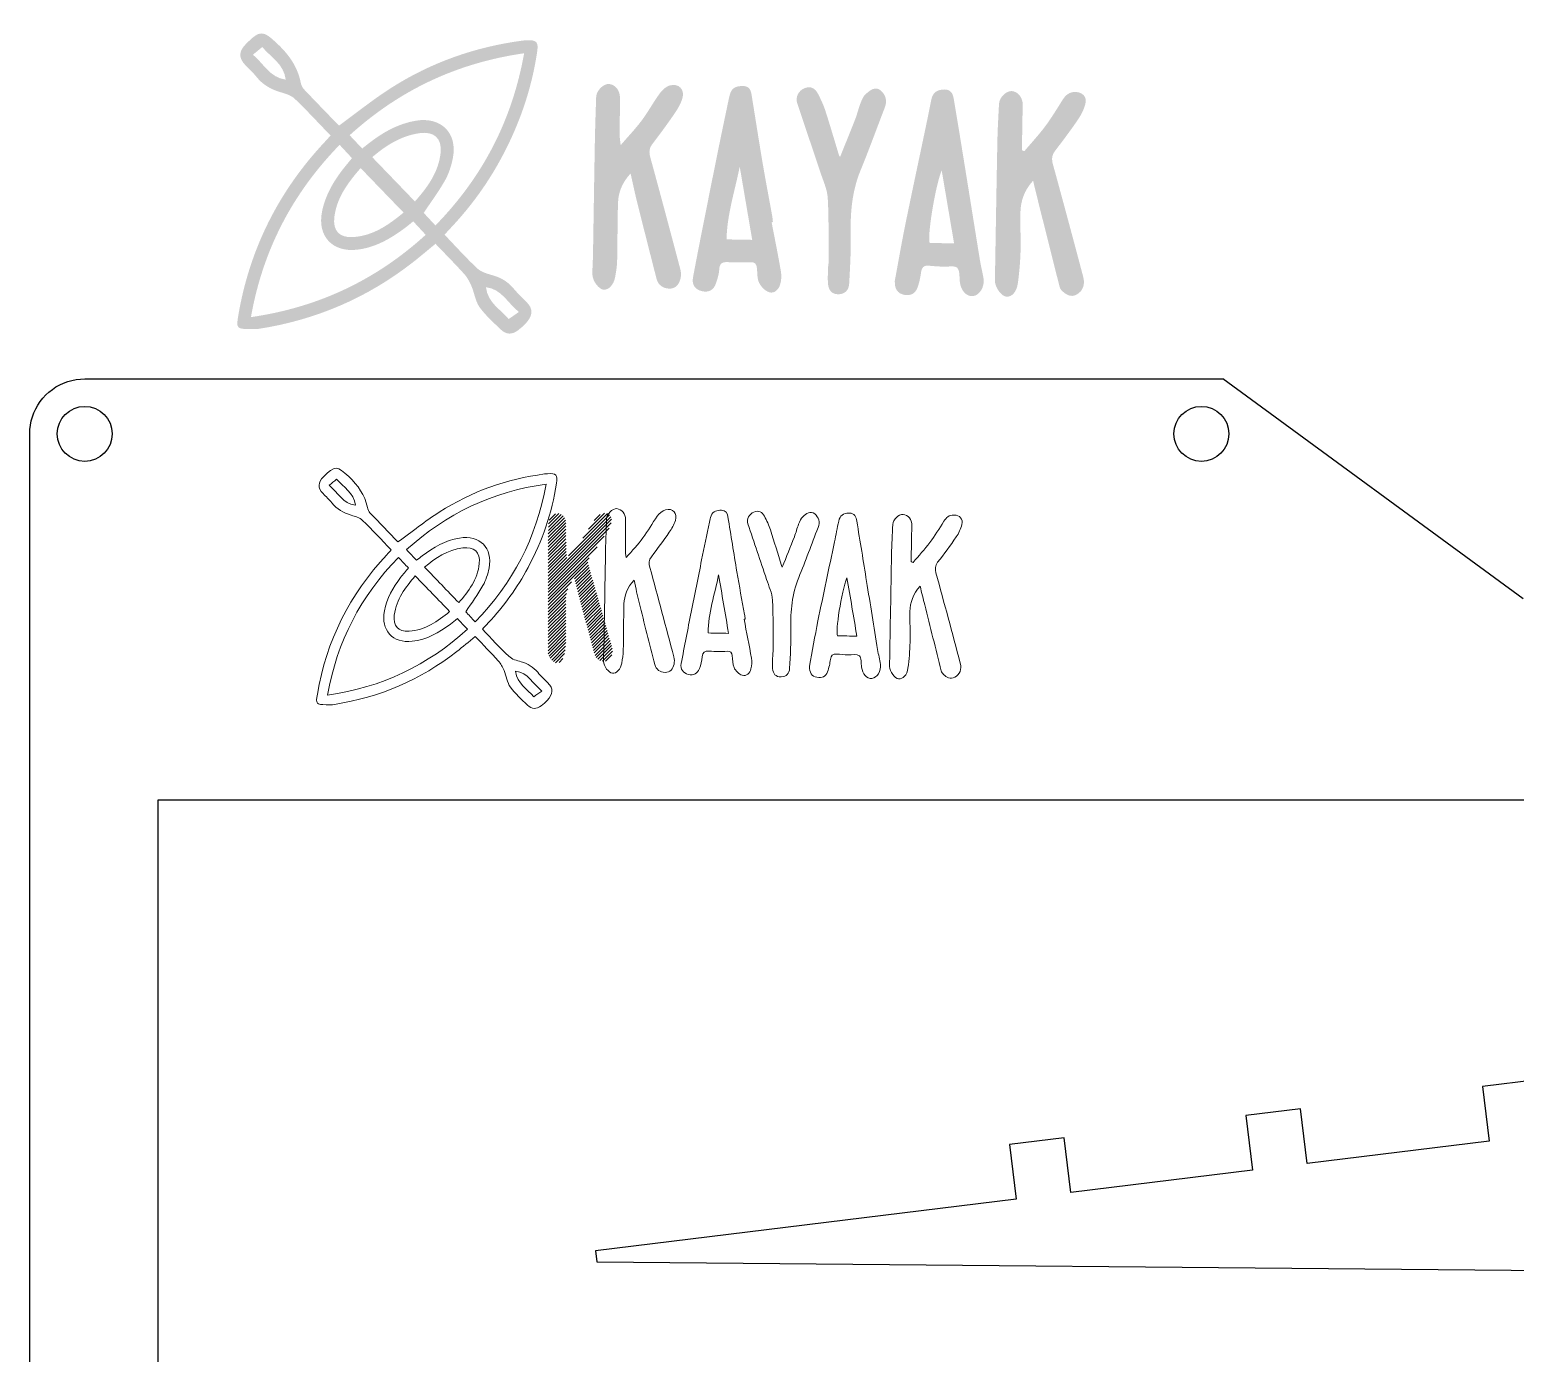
# Model space of a CAD drawing. Extents: x -200 to 1126, y -96 to 460.
# Drawn here: x -199.9 to -118.9, y 387.7 to 459.9 of the extents above; entities that cross this region are included whole.
import ezdxf

# ---------------------------------------------------------------- set-up
doc = ezdxf.new("R2010")
doc.units = 0
doc.header["$MEASUREMENT"] = 0
doc.layers.add('etch', color=1, linetype='Continuous')

msp = doc.modelspace()

# ---------------------------------------------------------------- hatches: boundary and pattern name
at = {"layer": 'etch', "true_color": 0xffffff}
h = msp.add_hatch(color=7, dxfattribs=at)
h.dxf.hatch_style = 2
edge = h.paths.add_edge_path()
edge.add_spline(control_points=[(-183.529, 454.14), (-184.199, 454.835), (-184.822, 455.514), (-185.487, 456.149), (-185.681, 456.335), (-185.988, 456.425), (-186.259, 456.504), (-186.789, 456.659), (-187.235, 456.916), (-187.581, 457.354), (-187.76, 457.58), (-187.982, 457.77), (-188.178, 457.981), (-188.555, 458.386), (-188.545, 458.728), (-188.151, 459.127), (-187.376, 459.914), (-187.211, 459.887), (-186.417, 459.135), (-185.789, 458.541), (-185.325, 457.882), (-185.155, 457.027), (-185.13, 456.898), (-185.067, 456.758), (-184.978, 456.664), (-184.337, 455.986), (-183.684, 455.317), (-183.068, 454.679), (-182.113, 455.375), (-181.215, 456.1), (-180.249, 456.719), (-178.056, 458.124), (-175.648, 458.974), (-173.064, 459.317), (-172.996, 459.326), (-172.927, 459.329), (-172.859, 459.333), (-172.277, 459.371), (-172.17, 459.253), (-172.256, 458.68), (-172.561, 456.648), (-173.225, 454.739), (-174.196, 452.932), (-174.935, 451.556), (-175.841, 450.3), (-176.908, 449.16), (-177.038, 449.021), (-177.167, 448.88), (-177.307, 448.728), (-176.701, 448.096), (-176.133, 447.459), (-175.511, 446.88), (-175.295, 446.679), (-174.955, 446.591), (-174.656, 446.505), (-174.206, 446.374), (-173.836, 446.15), (-173.536, 445.787), (-173.317, 445.523), (-173.06, 445.291), (-172.825, 445.041), (-172.751, 444.962), (-172.675, 444.876), (-172.628, 444.78), (-172.444, 444.396), (-172.66, 443.994), (-173.303, 443.504), (-173.616, 443.266), (-173.943, 443.265), (-174.235, 443.548), (-174.639, 443.94), (-175.072, 444.319), (-175.396, 444.773), (-175.624, 445.094), (-175.674, 445.536), (-175.834, 445.912), (-175.933, 446.145), (-176.056, 446.382), (-176.223, 446.568), (-176.728, 447.129), (-177.261, 447.666), (-177.8, 448.23), (-178.237, 447.871), (-178.641, 447.526), (-179.06, 447.2), (-181.528, 445.279), (-184.312, 444.082), (-187.4, 443.596), (-187.588, 443.566), (-187.784, 443.572), (-187.976, 443.575), (-188.639, 443.583), (-188.679, 443.63), (-188.568, 444.287), (-187.952, 447.941), (-186.362, 451.109), (-183.826, 453.808), (-183.733, 453.907), (-183.644, 454.01), (-183.529, 454.14)], knot_values=[0, 0, 0, 0, 1, 1, 1, 2, 2, 2, 3, 3, 3, 4, 4, 4, 5, 5, 5, 6, 6, 6, 7, 7, 7, 8, 8, 8, 9, 9, 9, 10, 10, 10, 11, 11, 11, 12, 12, 12, 13, 13, 13, 14, 14, 14, 15, 15, 15, 16, 16, 16, 17, 17, 17, 18, 18, 18, 19, 19, 19, 20, 20, 20, 21, 21, 21, 22, 22, 22, 23, 23, 23, 24, 24, 24, 25, 25, 25, 26, 26, 26, 27, 27, 27, 28, 28, 28, 29, 29, 29, 30, 30, 30, 31, 31, 31, 32, 32, 32, 33, 33, 33, 33], degree=3, periodic=0)
edge = h.paths.add_edge_path()
edge.add_spline(control_points=[(-183.032, 453.63), (-185.617, 450.975), (-187.223, 447.886), (-187.872, 444.228), (-184.176, 444.764), (-181.036, 446.261), (-178.335, 448.72), (-178.577, 448.981), (-178.796, 449.217), (-179.016, 449.455), (-179.195, 449.311), (-179.341, 449.185), (-179.496, 449.072), (-180.278, 448.498), (-181.102, 448.017), (-182.093, 447.907), (-183.432, 447.758), (-184.257, 448.658), (-183.994, 449.978), (-183.823, 450.834), (-183.411, 451.571), (-182.886, 452.253), (-182.714, 452.478), (-182.53, 452.694), (-182.359, 452.904), (-182.588, 453.151), (-182.792, 453.371), (-183.032, 453.63)], knot_values=[0, 0, 0, 0, 1, 1, 1, 2, 2, 2, 3, 3, 3, 4, 4, 4, 5, 5, 5, 6, 6, 6, 7, 7, 7, 8, 8, 8, 9, 9, 9, 9], degree=3, periodic=0)
edge = h.paths.add_edge_path()
edge.add_spline(control_points=[(-182.485, 454.156), (-182.238, 453.893), (-182.025, 453.667), (-181.802, 453.43), (-181.67, 453.533), (-181.541, 453.634), (-181.413, 453.734), (-180.655, 454.321), (-179.837, 454.781), (-178.878, 454.946), (-177.493, 455.183), (-176.579, 454.271), (-176.855, 452.896), (-176.938, 452.485), (-177.069, 452.063), (-177.274, 451.7), (-177.621, 451.086), (-178.045, 450.515), (-178.443, 449.918), (-178.255, 449.716), (-178.042, 449.486), (-177.805, 449.231), (-175.232, 451.863), (-173.623, 454.951), (-172.963, 458.628), (-176.652, 458.1), (-179.786, 456.603), (-182.485, 454.156)], knot_values=[0, 0, 0, 0, 1, 1, 1, 2, 2, 2, 3, 3, 3, 4, 4, 4, 5, 5, 5, 6, 6, 6, 7, 7, 7, 8, 8, 8, 9, 9, 9, 9], degree=3, periodic=0)
edge = h.paths.add_edge_path()
edge.add_spline(control_points=[(-181.886, 452.361), (-182.564, 451.581), (-183.185, 450.768), (-183.32, 449.694), (-183.413, 448.957), (-183.056, 448.553), (-182.314, 448.596), (-181.2, 448.659), (-180.349, 449.273), (-179.543, 449.934), (-180.329, 450.748), (-181.089, 451.535), (-181.886, 452.361)], knot_values=[0, 0, 0, 0, 1, 1, 1, 2, 2, 2, 3, 3, 3, 4, 4, 4, 4], degree=3, periodic=0)
edge = h.paths.add_edge_path()
edge.add_spline(control_points=[(-181.252, 452.958), (-180.47, 452.146), (-179.705, 451.353), (-178.922, 450.54), (-178.26, 451.293), (-177.631, 452.119), (-177.52, 453.21), (-177.442, 453.978), (-177.876, 454.375), (-178.645, 454.271), (-179.69, 454.13), (-180.525, 453.579), (-181.252, 452.958)], knot_values=[0, 0, 0, 0, 1, 1, 1, 2, 2, 2, 3, 3, 3, 4, 4, 4, 4], degree=3, periodic=0)
edge = h.paths.add_edge_path()
edge.add_spline(control_points=[(-187.762, 458.549), (-187.167, 458.054), (-186.841, 457.304), (-185.974, 457.188), (-186.079, 458.061), (-186.804, 458.418), (-187.254, 458.97), (-187.437, 458.818), (-187.583, 458.698), (-187.762, 458.549)], knot_values=[0, 0, 0, 0, 1, 1, 1, 2, 2, 2, 3, 3, 3, 3], degree=3, periodic=0)
edge = h.paths.add_edge_path()
edge.add_spline(control_points=[(-175.048, 445.862), (-174.946, 444.988), (-174.214, 444.634), (-173.807, 444.123), (-173.609, 444.26), (-173.446, 444.373), (-173.249, 444.51), (-173.872, 444.998), (-174.183, 445.76), (-175.048, 445.862)], knot_values=[0, 0, 0, 0, 1, 1, 1, 2, 2, 2, 3, 3, 3, 3], degree=3, periodic=0)
h = msp.add_hatch(color=7, dxfattribs=at)
h.dxf.hatch_style = 2
edge = h.paths.add_edge_path()
edge.add_spline(control_points=[(-167.154, 452.067), (-167.626, 451.55), (-167.823, 451.028), (-167.84, 450.453), (-167.872, 449.396), (-167.864, 448.337), (-167.888, 447.279), (-167.895, 446.993), (-167.945, 446.705), (-167.995, 446.422), (-168.07, 445.993), (-168.348, 445.7), (-168.633, 445.724), (-168.876, 445.746), (-169.229, 446.196), (-169.236, 446.535), (-169.243, 446.892), (-169.212, 447.25), (-169.206, 447.607), (-169.171, 449.64), (-169.142, 451.674), (-169.105, 453.708), (-169.089, 454.557), (-169.061, 455.406), (-169.031, 456.256), (-169.019, 456.595), (-168.63, 456.971), (-168.333, 456.951), (-167.99, 456.927), (-167.729, 456.596), (-167.733, 456.195), (-167.739, 455.495), (-167.744, 454.794), (-167.745, 454.093), (-167.745, 453.974), (-167.72, 453.855), (-167.694, 453.615), (-167.267, 454.111), (-166.88, 454.513), (-166.549, 454.957), (-166.197, 455.429), (-165.914, 455.953), (-165.567, 456.43), (-165.431, 456.616), (-165.226, 456.811), (-165.016, 456.87), (-164.513, 457.012), (-164.17, 456.634), (-164.335, 456.138), (-164.429, 455.857), (-164.582, 455.587), (-164.751, 455.342), (-165.14, 454.776), (-165.547, 454.222), (-165.964, 453.677), (-166.142, 453.443), (-166.154, 453.227), (-166.078, 452.949), (-165.52, 450.914), (-164.976, 448.874), (-164.437, 446.834), (-164.396, 446.681), (-164.392, 446.503), (-164.426, 446.348), (-164.495, 446.028), (-164.689, 445.773), (-165.036, 445.783), (-165.367, 445.792), (-165.645, 445.96), (-165.737, 446.317), (-166.097, 447.726), (-166.455, 449.134), (-166.808, 450.544), (-166.927, 451.02), (-167.026, 451.502), (-167.154, 452.067)], knot_values=[0, 0, 0, 0, 1, 1, 1, 2, 2, 2, 3, 3, 3, 4, 4, 4, 5, 5, 5, 6, 6, 6, 7, 7, 7, 8, 8, 8, 9, 9, 9, 10, 10, 10, 11, 11, 11, 12, 12, 12, 13, 13, 13, 14, 14, 14, 15, 15, 15, 16, 16, 16, 17, 17, 17, 18, 18, 18, 19, 19, 19, 20, 20, 20, 21, 21, 21, 22, 22, 22, 23, 23, 23, 24, 24, 24, 25, 25, 25, 25], degree=3, periodic=0)
h = msp.add_hatch(color=7, dxfattribs=at)
h.dxf.hatch_style = 2
edge = h.paths.add_edge_path()
edge.add_spline(control_points=[(-159.458, 449.405), (-159.287, 448.518), (-159.106, 447.632), (-158.954, 446.742), (-158.914, 446.509), (-158.923, 446.247), (-158.988, 446.021), (-159.068, 445.744), (-159.298, 445.492), (-159.594, 445.588), (-159.817, 445.66), (-160.042, 445.895), (-160.146, 446.115), (-160.258, 446.35), (-160.229, 446.652), (-160.262, 446.924), (-160.287, 447.127), (-160.366, 447.237), (-160.607, 447.224), (-161.016, 447.203), (-161.428, 447.207), (-161.837, 447.229), (-162.135, 447.246), (-162.295, 447.179), (-162.315, 446.839), (-162.331, 446.57), (-162.414, 446.298), (-162.506, 446.042), (-162.631, 445.696), (-162.899, 445.56), (-163.262, 445.645), (-163.629, 445.732), (-163.821, 445.997), (-163.749, 446.384), (-163.532, 447.558), (-163.297, 448.729), (-163.065, 449.9), (-162.83, 451.084), (-162.593, 452.267), (-162.353, 453.45), (-162.178, 454.31), (-161.997, 455.17), (-161.817, 456.029), (-161.786, 456.176), (-161.755, 456.325), (-161.704, 456.466), (-161.584, 456.801), (-161.301, 456.843), (-160.998, 456.84), (-160.699, 456.837), (-160.596, 456.632), (-160.556, 456.388), (-160.351, 455.143), (-160.161, 453.896), (-159.95, 452.653), (-159.786, 451.681), (-159.599, 450.713), (-159.424, 449.742), (-159.405, 449.635), (-159.399, 449.526), (-159.387, 449.417), (-159.411, 449.413), (-159.434, 449.409), (-159.458, 449.405)], knot_values=[0, 0, 0, 0, 1, 1, 1, 2, 2, 2, 3, 3, 3, 4, 4, 4, 5, 5, 5, 6, 6, 6, 7, 7, 7, 8, 8, 8, 9, 9, 9, 10, 10, 10, 11, 11, 11, 12, 12, 12, 13, 13, 13, 14, 14, 14, 15, 15, 15, 16, 16, 16, 17, 17, 17, 18, 18, 18, 19, 19, 19, 20, 20, 20, 21, 21, 21, 21], degree=3, periodic=0)
edge = h.paths.add_edge_path()
edge.add_spline(control_points=[(-161.198, 452.441), (-161.463, 451.114), (-161.892, 449.816), (-161.918, 448.47), (-161.428, 448.461), (-160.997, 448.454), (-160.517, 448.445), (-160.748, 449.804), (-160.973, 451.123), (-161.198, 452.441)], knot_values=[0, 0, 0, 0, 1, 1, 1, 2, 2, 2, 3, 3, 3, 3], degree=3, periodic=0)
h = msp.add_hatch(color=7, dxfattribs=at)
h.dxf.hatch_style = 2
edge = h.paths.add_edge_path()
edge.add_spline(control_points=[(-155.722, 452.971), (-155.44, 453.672), (-155.16, 454.351), (-154.893, 455.036), (-154.784, 455.316), (-154.719, 455.614), (-154.609, 455.894), (-154.535, 456.08), (-154.454, 456.295), (-154.308, 456.415), (-154.086, 456.597), (-153.806, 456.851), (-153.504, 456.597), (-153.225, 456.362), (-153.137, 456.033), (-153.281, 455.663), (-153.723, 454.525), (-154.136, 453.375), (-154.601, 452.246), (-155.061, 451.126), (-155.167, 449.969), (-155.141, 448.774), (-155.121, 447.87), (-155.175, 446.964), (-155.224, 446.06), (-155.241, 445.73), (-155.426, 445.488), (-155.797, 445.476), (-156.178, 445.464), (-156.349, 445.702), (-156.379, 446.038), (-156.405, 446.335), (-156.382, 446.636), (-156.376, 446.936), (-156.375, 447.018), (-156.351, 447.1), (-156.351, 447.182), (-156.358, 448.36), (-156.328, 449.541), (-156.393, 450.716), (-156.419, 451.194), (-156.641, 451.664), (-156.795, 452.13), (-157.213, 453.392), (-157.647, 454.649), (-158.064, 455.912), (-158.172, 456.237), (-157.983, 456.595), (-157.664, 456.721), (-157.34, 456.849), (-157.09, 456.73), (-156.939, 456.439), (-156.781, 456.136), (-156.632, 455.823), (-156.526, 455.499), (-156.265, 454.694), (-156.031, 453.88), (-155.783, 453.071), (-155.769, 453.024), (-155.73, 452.984), (-155.722, 452.971)], knot_values=[0, 0, 0, 0, 1, 1, 1, 2, 2, 2, 3, 3, 3, 4, 4, 4, 5, 5, 5, 6, 6, 6, 7, 7, 7, 8, 8, 8, 9, 9, 9, 10, 10, 10, 11, 11, 11, 12, 12, 12, 13, 13, 13, 14, 14, 14, 15, 15, 15, 16, 16, 16, 17, 17, 17, 18, 18, 18, 19, 19, 19, 20, 20, 20, 20], degree=3, periodic=0)
h = msp.add_hatch(color=7, dxfattribs=at)
h.dxf.hatch_style = 2
edge = h.paths.add_edge_path()
edge.add_spline(control_points=[(-152.734, 446.216), (-152.553, 447.191), (-152.371, 448.246), (-152.158, 449.295), (-151.791, 451.096), (-151.404, 452.892), (-151.028, 454.69), (-150.929, 455.16), (-150.838, 455.632), (-150.741, 456.102), (-150.662, 456.481), (-150.431, 456.645), (-150.039, 456.651), (-149.635, 456.657), (-149.558, 456.382), (-149.509, 456.094), (-149.279, 454.729), (-149.059, 453.361), (-148.838, 451.994), (-148.587, 450.44), (-148.341, 448.886), (-148.088, 447.333), (-148.033, 446.995), (-147.944, 446.663), (-147.891, 446.325), (-147.82, 445.878), (-148.119, 445.407), (-148.477, 445.372), (-148.82, 445.339), (-149.126, 445.674), (-149.184, 446.137), (-149.218, 446.408), (-149.176, 446.766), (-149.331, 446.921), (-149.469, 447.058), (-149.833, 446.966), (-150.096, 446.98), (-150.357, 446.994), (-150.618, 447.009), (-150.877, 447.035), (-151.158, 447.064), (-151.267, 446.937), (-151.302, 446.667), (-151.34, 446.384), (-151.401, 446.098), (-151.499, 445.831), (-151.618, 445.504), (-151.886, 445.377), (-152.228, 445.447), (-152.581, 445.52), (-152.754, 445.764), (-152.734, 446.216)], knot_values=[0, 0, 0, 0, 1, 1, 1, 2, 2, 2, 3, 3, 3, 4, 4, 4, 5, 5, 5, 6, 6, 6, 7, 7, 7, 8, 8, 8, 9, 9, 9, 10, 10, 10, 11, 11, 11, 12, 12, 12, 13, 13, 13, 14, 14, 14, 15, 15, 15, 16, 16, 16, 17, 17, 17, 17], degree=3, periodic=0)
edge = h.paths.add_edge_path()
edge.add_spline(control_points=[(-149.5, 448.253), (-149.728, 449.596), (-149.945, 450.875), (-150.177, 452.244), (-150.562, 451.246), (-150.971, 448.568), (-150.829, 448.276), (-150.392, 448.268), (-149.974, 448.261), (-149.5, 448.253)], knot_values=[0, 0, 0, 0, 1, 1, 1, 2, 2, 2, 3, 3, 3, 3], degree=3, periodic=0)
h = msp.add_hatch(color=7, dxfattribs=at)
h.dxf.hatch_style = 2
edge = h.paths.add_edge_path()
edge.add_spline(control_points=[(-145.189, 451.673), (-145.686, 451.128), (-145.862, 450.555), (-145.88, 449.941), (-145.9, 449.241), (-145.852, 448.539), (-145.872, 447.839), (-145.89, 447.251), (-145.94, 446.661), (-146.019, 446.077), (-146.085, 445.588), (-146.359, 445.312), (-146.657, 445.346), (-146.92, 445.375), (-147.251, 445.828), (-147.273, 446.195), (-147.278, 446.264), (-147.27, 446.333), (-147.269, 446.401), (-147.225, 448.874), (-147.186, 451.346), (-147.137, 453.819), (-147.123, 454.504), (-147.082, 455.189), (-147.048, 455.873), (-147.031, 456.218), (-146.652, 456.587), (-146.352, 456.564), (-146.006, 456.539), (-145.745, 456.201), (-145.754, 455.805), (-145.772, 454.984), (-145.784, 454.162), (-145.798, 453.34), (-145.755, 453.321), (-145.711, 453.302), (-145.668, 453.283), (-145.285, 453.734), (-144.88, 454.169), (-144.526, 454.642), (-144.182, 455.103), (-143.884, 455.6), (-143.577, 456.088), (-143.412, 456.352), (-143.202, 456.523), (-142.879, 456.516), (-142.487, 456.507), (-142.238, 456.25), (-142.334, 455.871), (-142.408, 455.574), (-142.554, 455.28), (-142.728, 455.024), (-143.129, 454.434), (-143.559, 453.863), (-143.993, 453.295), (-144.17, 453.063), (-144.182, 452.845), (-144.106, 452.569), (-143.544, 450.521), (-142.993, 448.47), (-142.45, 446.416), (-142.336, 445.983), (-142.488, 445.633), (-142.818, 445.456), (-143.131, 445.29), (-143.375, 445.452), (-143.597, 445.649), (-143.664, 445.708), (-143.72, 445.801), (-143.742, 445.888), (-144.123, 447.389), (-144.499, 448.891), (-144.875, 450.393), (-144.976, 450.798), (-145.074, 451.203), (-145.189, 451.673)], knot_values=[0, 0, 0, 0, 1, 1, 1, 2, 2, 2, 3, 3, 3, 4, 4, 4, 5, 5, 5, 6, 6, 6, 7, 7, 7, 8, 8, 8, 9, 9, 9, 10, 10, 10, 11, 11, 11, 12, 12, 12, 13, 13, 13, 14, 14, 14, 15, 15, 15, 16, 16, 16, 17, 17, 17, 18, 18, 18, 19, 19, 19, 20, 20, 20, 21, 21, 21, 22, 22, 22, 23, 23, 23, 24, 24, 24, 25, 25, 25, 25], degree=3, periodic=0)
at = {"layer": 'etch', "linetype": 'Continuous'}
h = msp.add_hatch(dxfattribs=at)
h.set_pattern_fill('ANSI31', color=256)
edge = h.paths.add_edge_path()
edge.add_spline(control_points=[(-170.627, 431.104), (-170.649, 431.278), (-170.668, 431.364), (-170.67, 431.451)], knot_values=[11, 11, 11, 11, 12, 12, 12, 12], degree=3, periodic=0)
edge.add_spline(control_points=[(-170.67, 431.451), (-170.678, 431.96), (-170.683, 432.469), (-170.688, 432.979)], knot_values=[10, 10, 10, 10, 11, 11, 11, 11], degree=3, periodic=0)
edge.add_spline(control_points=[(-170.688, 432.979), (-170.69, 433.27), (-170.884, 433.507), (-171.133, 433.52)], knot_values=[9, 9, 9, 9, 10, 10, 10, 10], degree=3, periodic=0)
edge.add_spline(control_points=[(-171.133, 433.52), (-171.35, 433.531), (-171.628, 433.253), (-171.632, 433.006)], knot_values=[8, 8, 8, 8, 9, 9, 9, 9], degree=3, periodic=0)
edge.add_spline(control_points=[(-171.632, 433.006), (-171.644, 432.388), (-171.653, 431.771), (-171.653, 431.153)], knot_values=[7, 7, 7, 7, 8, 8, 8, 8], degree=3, periodic=0)
edge.add_spline(control_points=[(-171.653, 431.153), (-171.655, 429.674), (-171.65, 428.196), (-171.65, 426.717)], knot_values=[6, 6, 6, 6, 7, 7, 7, 7], degree=3, periodic=0)
edge.add_spline(control_points=[(-171.65, 426.717), (-171.65, 426.457), (-171.668, 426.197), (-171.658, 425.938)], knot_values=[5, 5, 5, 5, 6, 6, 6, 6], degree=3, periodic=0)
edge.add_spline(control_points=[(-171.658, 425.938), (-171.649, 425.691), (-171.386, 425.368), (-171.209, 425.356)], knot_values=[4, 4, 4, 4, 5, 5, 5, 5], degree=3, periodic=0)
edge.add_spline(control_points=[(-171.209, 425.356), (-171.002, 425.342), (-170.803, 425.558), (-170.754, 425.871)], knot_values=[3, 3, 3, 3, 4, 4, 4, 4], degree=3, periodic=0)
edge.add_spline(control_points=[(-170.754, 425.871), (-170.721, 426.078), (-170.689, 426.288), (-170.687, 426.496)], knot_values=[2, 2, 2, 2, 3, 3, 3, 3], degree=3, periodic=0)
edge.add_spline(control_points=[(-170.687, 426.496), (-170.684, 427.265), (-170.703, 428.034), (-170.693, 428.803)], knot_values=[1, 1, 1, 1, 2, 2, 2, 2], degree=3, periodic=0)
edge.add_spline(control_points=[(-170.693, 428.803), (-170.688, 429.221), (-170.552, 429.603), (-170.215, 429.985)], knot_values=[0, 0, 0, 0, 1, 1, 1, 1], degree=3, periodic=0)
edge.add_spline(control_points=[(-170.215, 429.985), (-170.115, 429.576), (-170.036, 429.227), (-169.944, 428.882)], knot_values=[24, 24, 24, 24, 25, 25, 25, 25], degree=3, periodic=0)
edge.add_spline(control_points=[(-169.944, 428.882), (-169.67, 427.862), (-169.391, 426.843), (-169.112, 425.824)], knot_values=[23, 23, 23, 23, 24, 24, 24, 24], degree=3, periodic=0)
edge.add_spline(control_points=[(-169.112, 425.824), (-169.041, 425.565), (-168.836, 425.447), (-168.596, 425.444)], knot_values=[22, 22, 22, 22, 23, 23, 23, 23], degree=3, periodic=0)
edge.add_spline(control_points=[(-168.596, 425.444), (-168.343, 425.442), (-168.206, 425.63), (-168.159, 425.863)], knot_values=[21, 21, 21, 21, 22, 22, 22, 22], degree=3, periodic=0)
edge.add_spline(control_points=[(-168.159, 425.863), (-168.137, 425.976), (-168.142, 426.105), (-168.173, 426.216)], knot_values=[20, 20, 20, 20, 21, 21, 21, 21], degree=3, periodic=0)
edge.add_spline(control_points=[(-168.173, 426.216), (-168.591, 427.692), (-169.012, 429.168), (-169.444, 430.64)], knot_values=[19, 19, 19, 19, 20, 20, 20, 20], degree=3, periodic=0)
edge.add_spline(control_points=[(-169.444, 430.64), (-169.503, 430.841), (-169.497, 430.998), (-169.37, 431.17)], knot_values=[18, 18, 18, 18, 19, 19, 19, 19], degree=3, periodic=0)
edge.add_spline(control_points=[(-169.37, 431.17), (-169.074, 431.572), (-168.785, 431.98), (-168.509, 432.396)], knot_values=[17, 17, 17, 17, 18, 18, 18, 18], degree=3, periodic=0)
edge.add_spline(control_points=[(-168.509, 432.396), (-168.39, 432.576), (-168.282, 432.774), (-168.218, 432.98)], knot_values=[16, 16, 16, 16, 17, 17, 17, 17], degree=3, periodic=0)
edge.add_spline(control_points=[(-168.218, 432.98), (-168.103, 433.343), (-168.358, 433.613), (-168.721, 433.504)], knot_values=[15, 15, 15, 15, 16, 16, 16, 16], degree=3, periodic=0)
edge.add_spline(control_points=[(-168.721, 433.504), (-168.874, 433.458), (-169.02, 433.313), (-169.116, 433.176)], knot_values=[14, 14, 14, 14, 15, 15, 15, 15], degree=3, periodic=0)
edge.add_spline(control_points=[(-169.116, 433.176), (-169.362, 432.825), (-169.562, 432.441), (-169.812, 432.093)], knot_values=[13, 13, 13, 13, 14, 14, 14, 14], degree=3, periodic=0)
edge.add_spline(control_points=[(-169.812, 432.093), (-170.047, 431.767), (-170.323, 431.469), (-170.627, 431.104)], knot_values=[12, 12, 12, 12, 13, 13, 13, 13], degree=3, periodic=0)

# ---------------------------------------------------------------- linework, layer by layer
at = {"color": 0}
for p, q in [((-198.894, 440.139), (-198.707, 440.285)), ((-198.707, 440.285), (-198.512, 440.416)), ((-198.512, 440.416), (-198.306, 440.533)), ((-198.306, 440.533), (-198.093, 440.629)), ((-198.093, 440.629), (-197.872, 440.711)), ((-197.872, 440.711), (-197.645, 440.775)), ((-197.645, 440.775), (-197.413, 440.821)), ((-197.413, 440.821), (-197.179, 440.848)), ((-197.179, 440.848), (-196.944, 440.858)), ((-196.944, 440.858), (-134.838, 440.858)), ((-199.618, 439.221), (-199.501, 439.426)), ((-199.501, 439.426), (-199.372, 439.622)), ((-199.372, 439.622), (-199.226, 439.807)), ((-199.226, 439.807), (-199.066, 439.979)), ((-199.066, 439.979), (-198.894, 440.139)), ((-199.862, 438.56), (-199.798, 438.786)), ((-199.798, 438.786), (-199.716, 439.006)), ((-199.716, 439.006), (-199.618, 439.221)), ((-199.945, 316.608), (-199.944, 437.858)), ((-199.944, 437.858), (-199.935, 438.094)), ((-199.935, 438.094), (-199.908, 438.328)), ((-199.908, 438.328), (-199.862, 438.56)), ((-192.945, 417.858), (-192.945, 320.607)), ((113.857, 417.858), (-192.945, 417.858))]:
    msp.add_line(p, q, dxfattribs=at)
at = {"linetype": 'Continuous'}
for p, q in [((-118.443, 428.858), (-134.838, 440.858)), ((-117.692, 402.604), (-120.67, 402.239)), ((-120.67, 402.239), (-120.304, 399.261)), ((-130.595, 401.02), (-133.573, 400.654)), ((-133.573, 400.654), (-133.207, 397.677)), ((-130.23, 398.042), (-130.595, 401.02)), ((-143.499, 399.436), (-146.476, 399.07)), ((-146.476, 399.07), (-146.111, 396.092)), ((-143.133, 396.458), (-143.499, 399.436)), ((-120.304, 399.261), (-130.23, 398.042)), ((-133.207, 397.677), (-143.133, 396.458)), ((-146.111, 396.092), (-169.064, 393.274)), ((-169.064, 393.274), (-168.99, 392.669)), ((-168.99, 392.669), (-40.643, 391.522))]:
    msp.add_line(p, q, dxfattribs=at)
for centre in [(-196.944, 437.858), (-136.004, 437.858)]:
    msp.add_circle(centre, 1.5, dxfattribs=at)
at = {"layer": 'etch', "lineweight": 0}
for points, knots in [([(-180.216, 431.526), (-180.752, 432.082), (-181.25, 432.625), (-181.783, 433.133), (-181.938, 433.282), (-182.184, 433.354), (-182.401, 433.417), (-182.824, 433.541), (-183.181, 433.747), (-183.458, 434.097), (-183.601, 434.278), (-183.779, 434.43), (-183.936, 434.599), (-184.237, 434.923), (-184.229, 435.196), (-183.914, 435.516), (-183.294, 436.145), (-183.162, 436.123), (-182.526, 435.522), (-182.024, 435.046), (-181.653, 434.52), (-181.517, 433.836), (-181.497, 433.733), (-181.447, 433.62), (-181.375, 433.545), (-180.862, 433.002), (-180.341, 432.468), (-179.847, 431.957), (-179.084, 432.514), (-178.365, 433.094), (-177.592, 433.589), (-175.838, 434.713), (-173.912, 435.393), (-171.845, 435.668), (-171.79, 435.675), (-171.735, 435.677), (-171.68, 435.68), (-171.215, 435.711), (-171.129, 435.616), (-171.198, 435.158), (-171.442, 433.533), (-171.973, 432.005), (-172.75, 430.559), (-173.341, 429.459), (-174.066, 428.454), (-174.919, 427.542), (-175.024, 427.431), (-175.127, 427.318), (-175.239, 427.197), (-174.754, 426.691), (-174.299, 426.181), (-173.802, 425.718), (-173.629, 425.557), (-173.357, 425.487), (-173.118, 425.418), (-172.758, 425.313), (-172.462, 425.134), (-172.222, 424.843), (-172.047, 424.632), (-171.841, 424.447), (-171.653, 424.246), (-171.594, 424.183), (-171.533, 424.115), (-171.496, 424.038), (-171.348, 423.731), (-171.521, 423.409), (-172.035, 423.017), (-172.286, 422.826), (-172.548, 422.826), (-172.781, 423.052), (-173.104, 423.366), (-173.451, 423.669), (-173.71, 424.033), (-173.892, 424.289), (-173.933, 424.643), (-174.06, 424.943), (-174.14, 425.13), (-174.238, 425.32), (-174.372, 425.468), (-174.776, 425.917), (-175.202, 426.346), (-175.633, 426.798), (-175.983, 426.511), (-176.306, 426.234), (-176.641, 425.974), (-178.616, 424.437), (-180.842, 423.48), (-183.313, 423.091), (-183.464, 423.067), (-183.62, 423.072), (-183.774, 423.074), (-184.304, 423.08), (-184.336, 423.118), (-184.248, 423.643), (-183.755, 426.566), (-182.482, 429.101), (-180.454, 431.26), (-180.38, 431.339), (-180.309, 431.422), (-180.216, 431.526)], [0, 0, 0, 0, 1, 1, 1, 2, 2, 2, 3, 3, 3, 4, 4, 4, 5, 5, 5, 6, 6, 6, 7, 7, 7, 8, 8, 8, 9, 9, 9, 10, 10, 10, 11, 11, 11, 12, 12, 12, 13, 13, 13, 14, 14, 14, 15, 15, 15, 16, 16, 16, 17, 17, 17, 18, 18, 18, 19, 19, 19, 20, 20, 20, 21, 21, 21, 22, 22, 22, 23, 23, 23, 24, 24, 24, 25, 25, 25, 26, 26, 26, 27, 27, 27, 28, 28, 28, 29, 29, 29, 30, 30, 30, 31, 31, 31, 32, 32, 32, 33, 33, 33, 33]), ([(-183.602, 435.053), (-183.127, 434.657), (-182.866, 434.057), (-182.173, 433.964), (-182.256, 434.663), (-182.836, 434.949), (-183.197, 435.39), (-183.343, 435.268), (-183.459, 435.172), (-183.602, 435.053)], [0, 0, 0, 0, 1, 1, 1, 2, 2, 2, 3, 3, 3, 3]), ([(-179.381, 431.539), (-179.183, 431.328), (-179.013, 431.148), (-178.835, 430.958), (-178.729, 431.04), (-178.626, 431.121), (-178.523, 431.201), (-177.917, 431.671), (-177.263, 432.039), (-176.495, 432.17), (-175.388, 432.36), (-174.656, 431.631), (-174.877, 430.531), (-174.944, 430.202), (-175.048, 429.864), (-175.212, 429.574), (-175.49, 429.082), (-175.829, 428.626), (-176.147, 428.148), (-175.997, 427.987), (-175.827, 427.803), (-175.637, 427.599), (-173.579, 429.705), (-172.292, 432.175), (-171.764, 435.117), (-174.715, 434.694), (-177.222, 433.497), (-179.381, 431.539)], [0, 0, 0, 0, 1, 1, 1, 2, 2, 2, 3, 3, 3, 4, 4, 4, 5, 5, 5, 6, 6, 6, 7, 7, 7, 8, 8, 8, 9, 9, 9, 9]), ([(-166.965, 429.867), (-167.343, 429.454), (-167.501, 429.036), (-167.515, 428.576), (-167.54, 427.73), (-167.534, 426.884), (-167.553, 426.037), (-167.558, 425.808), (-167.598, 425.578), (-167.638, 425.351), (-167.698, 425.008), (-167.921, 424.774), (-168.148, 424.793), (-168.343, 424.81), (-168.626, 425.171), (-168.631, 425.442), (-168.637, 425.728), (-168.612, 426.013), (-168.607, 426.299), (-168.579, 427.926), (-168.556, 429.553), (-168.526, 431.18), (-168.514, 431.86), (-168.491, 432.539), (-168.467, 433.218), (-168.458, 433.49), (-168.146, 433.791), (-167.908, 433.775), (-167.634, 433.756), (-167.425, 433.49), (-167.428, 433.17), (-167.433, 432.61), (-167.437, 432.049), (-167.438, 431.489), (-167.438, 431.393), (-167.418, 431.298), (-167.397, 431.106), (-167.056, 431.503), (-166.747, 431.824), (-166.482, 432.179), (-166.2, 432.557), (-165.973, 432.976), (-165.696, 433.358), (-165.587, 433.506), (-165.423, 433.662), (-165.255, 433.71), (-164.852, 433.824), (-164.578, 433.521), (-164.711, 433.124), (-164.786, 432.899), (-164.908, 432.683), (-165.043, 432.487), (-165.354, 432.035), (-165.68, 431.592), (-166.013, 431.155), (-166.156, 430.969), (-166.165, 430.795), (-166.105, 430.573), (-165.658, 428.945), (-165.223, 427.313), (-164.792, 425.681), (-164.759, 425.558), (-164.756, 425.416), (-164.783, 425.292), (-164.839, 425.037), (-164.994, 424.833), (-165.271, 424.84), (-165.536, 424.847), (-165.759, 424.982), (-165.832, 425.268), (-166.12, 426.394), (-166.406, 427.521), (-166.688, 428.649), (-166.784, 429.03), (-166.863, 429.415), (-166.965, 429.867)], [0, 0, 0, 0, 1, 1, 1, 2, 2, 2, 3, 3, 3, 4, 4, 4, 5, 5, 5, 6, 6, 6, 7, 7, 7, 8, 8, 8, 9, 9, 9, 10, 10, 10, 11, 11, 11, 12, 12, 12, 13, 13, 13, 14, 14, 14, 15, 15, 15, 16, 16, 16, 17, 17, 17, 18, 18, 18, 19, 19, 19, 20, 20, 20, 21, 21, 21, 22, 22, 22, 23, 23, 23, 24, 24, 24, 25, 25, 25, 25]), ([(-160.959, 427.738), (-160.823, 427.028), (-160.678, 426.32), (-160.556, 425.607), (-160.524, 425.421), (-160.532, 425.211), (-160.584, 425.031), (-160.647, 424.809), (-160.832, 424.607), (-161.068, 424.684), (-161.246, 424.742), (-161.426, 424.93), (-161.51, 425.106), (-161.599, 425.294), (-161.576, 425.535), (-161.603, 425.753), (-161.623, 425.916), (-161.686, 426.003), (-161.879, 425.993), (-162.206, 425.977), (-162.535, 425.979), (-162.863, 425.997), (-163.101, 426.01), (-163.229, 425.957), (-163.245, 425.685), (-163.258, 425.47), (-163.324, 425.252), (-163.398, 425.047), (-163.498, 424.77), (-163.713, 424.662), (-164.003, 424.73), (-164.296, 424.799), (-164.45, 425.011), (-164.392, 425.321), (-164.218, 426.26), (-164.031, 427.197), (-163.845, 428.134), (-163.657, 429.081), (-163.468, 430.028), (-163.275, 430.974), (-163.136, 431.662), (-162.991, 432.35), (-162.847, 433.037), (-162.822, 433.155), (-162.797, 433.274), (-162.756, 433.387), (-162.66, 433.654), (-162.434, 433.688), (-162.191, 433.686), (-161.953, 433.683), (-161.87, 433.52), (-161.838, 433.324), (-161.674, 432.329), (-161.522, 431.331), (-161.353, 430.336), (-161.222, 429.558), (-161.073, 428.784), (-160.933, 428.008), (-160.917, 427.922), (-160.913, 427.834), (-160.903, 427.748), (-160.922, 427.744), (-160.941, 427.741), (-160.959, 427.738)], [0, 0, 0, 0, 1, 1, 1, 2, 2, 2, 3, 3, 3, 4, 4, 4, 5, 5, 5, 6, 6, 6, 7, 7, 7, 8, 8, 8, 9, 9, 9, 10, 10, 10, 11, 11, 11, 12, 12, 12, 13, 13, 13, 14, 14, 14, 15, 15, 15, 16, 16, 16, 17, 17, 17, 18, 18, 18, 19, 19, 19, 20, 20, 20, 21, 21, 21, 21]), ([(-158.875, 430.591), (-158.65, 431.151), (-158.426, 431.695), (-158.213, 432.243), (-158.126, 432.467), (-158.073, 432.705), (-157.985, 432.929), (-157.926, 433.078), (-157.861, 433.25), (-157.744, 433.346), (-157.567, 433.491), (-157.343, 433.695), (-157.101, 433.491), (-156.878, 433.304), (-156.808, 433.04), (-156.923, 432.744), (-157.276, 431.834), (-157.607, 430.914), (-157.978, 430.011), (-158.347, 429.115), (-158.431, 428.189), (-158.411, 427.233), (-158.395, 426.51), (-158.438, 425.785), (-158.477, 425.062), (-158.491, 424.798), (-158.638, 424.604), (-158.936, 424.595), (-159.24, 424.585), (-159.377, 424.775), (-159.401, 425.044), (-159.422, 425.282), (-159.403, 425.523), (-159.399, 425.763), (-159.398, 425.828), (-159.379, 425.894), (-159.379, 425.959), (-159.384, 426.902), (-159.36, 427.847), (-159.412, 428.787), (-159.433, 429.169), (-159.611, 429.545), (-159.734, 429.918), (-160.069, 430.928), (-160.416, 431.933), (-160.749, 432.943), (-160.835, 433.203), (-160.684, 433.49), (-160.43, 433.59), (-160.17, 433.693), (-159.97, 433.597), (-159.849, 433.365), (-159.723, 433.123), (-159.603, 432.873), (-159.519, 432.613), (-159.31, 431.969), (-159.123, 431.318), (-158.925, 430.67), (-158.913, 430.633), (-158.882, 430.601), (-158.875, 430.591)], [0, 0, 0, 0, 1, 1, 1, 2, 2, 2, 3, 3, 3, 4, 4, 4, 5, 5, 5, 6, 6, 6, 7, 7, 7, 8, 8, 8, 9, 9, 9, 10, 10, 10, 11, 11, 11, 12, 12, 12, 13, 13, 13, 14, 14, 14, 15, 15, 15, 16, 16, 16, 17, 17, 17, 18, 18, 18, 19, 19, 19, 20, 20, 20, 20]), ([(-157.39, 425.187), (-157.245, 425.966), (-157.1, 426.811), (-156.929, 427.65), (-156.636, 429.09), (-156.326, 430.527), (-156.025, 431.966), (-155.946, 432.342), (-155.874, 432.719), (-155.796, 433.095), (-155.732, 433.399), (-155.548, 433.53), (-155.234, 433.535), (-154.911, 433.539), (-154.849, 433.32), (-154.81, 433.089), (-154.626, 431.997), (-154.45, 430.903), (-154.274, 429.809), (-154.073, 428.566), (-153.876, 427.323), (-153.673, 426.08), (-153.629, 425.81), (-153.558, 425.544), (-153.515, 425.274), (-153.459, 424.916), (-153.698, 424.54), (-153.984, 424.512), (-154.259, 424.485), (-154.504, 424.753), (-154.55, 425.123), (-154.577, 425.34), (-154.543, 425.627), (-154.668, 425.75), (-154.778, 425.86), (-155.069, 425.786), (-155.28, 425.798), (-155.488, 425.809), (-155.697, 425.821), (-155.905, 425.842), (-156.129, 425.865), (-156.216, 425.763), (-156.245, 425.547), (-156.275, 425.321), (-156.324, 425.092), (-156.402, 424.878), (-156.498, 424.617), (-156.712, 424.515), (-156.985, 424.572), (-157.268, 424.63), (-157.406, 424.825), (-157.39, 425.187)], [0, 0, 0, 0, 1, 1, 1, 2, 2, 2, 3, 3, 3, 4, 4, 4, 5, 5, 5, 6, 6, 6, 7, 7, 7, 8, 8, 8, 9, 9, 9, 10, 10, 10, 11, 11, 11, 12, 12, 12, 13, 13, 13, 14, 14, 14, 15, 15, 15, 16, 16, 16, 17, 17, 17, 17]), ([(-151.354, 429.552), (-151.752, 429.116), (-151.892, 428.658), (-151.907, 428.166), (-151.923, 427.606), (-151.884, 427.045), (-151.901, 426.485), (-151.915, 426.014), (-151.955, 425.542), (-152.018, 425.076), (-152.071, 424.684), (-152.29, 424.464), (-152.528, 424.49), (-152.739, 424.514), (-153.003, 424.877), (-153.022, 425.17), (-153.025, 425.225), (-153.019, 425.28), (-153.018, 425.335), (-152.983, 427.313), (-152.952, 429.291), (-152.912, 431.269), (-152.901, 431.817), (-152.869, 432.365), (-152.841, 432.913), (-152.827, 433.189), (-152.525, 433.483), (-152.285, 433.465), (-152.008, 433.445), (-151.799, 433.175), (-151.806, 432.858), (-151.82, 432.201), (-151.83, 431.544), (-151.841, 430.886), (-151.807, 430.871), (-151.772, 430.855), (-151.737, 430.84), (-151.431, 431.201), (-151.107, 431.549), (-150.824, 431.928), (-150.548, 432.297), (-150.31, 432.694), (-150.065, 433.084), (-149.932, 433.296), (-149.765, 433.432), (-149.506, 433.426), (-149.192, 433.419), (-148.994, 433.214), (-149.07, 432.911), (-149.13, 432.673), (-149.246, 432.438), (-149.385, 432.233), (-149.706, 431.761), (-150.05, 431.304), (-150.397, 430.85), (-150.539, 430.664), (-150.548, 430.49), (-150.488, 430.269), (-150.038, 428.631), (-149.597, 426.99), (-149.163, 425.347), (-149.071, 425), (-149.193, 424.72), (-149.458, 424.579), (-149.708, 424.446), (-149.903, 424.575), (-150.081, 424.733), (-150.134, 424.78), (-150.179, 424.854), (-150.197, 424.924), (-150.502, 426.125), (-150.802, 427.327), (-151.103, 428.528), (-151.184, 428.852), (-151.262, 429.177), (-151.354, 429.552)], [0, 0, 0, 0, 1, 1, 1, 2, 2, 2, 3, 3, 3, 4, 4, 4, 5, 5, 5, 6, 6, 6, 7, 7, 7, 8, 8, 8, 9, 9, 9, 10, 10, 10, 11, 11, 11, 12, 12, 12, 13, 13, 13, 14, 14, 14, 15, 15, 15, 16, 16, 16, 17, 17, 17, 18, 18, 18, 19, 19, 19, 20, 20, 20, 21, 21, 21, 22, 22, 22, 23, 23, 23, 24, 24, 24, 25, 25, 25, 25]), ([(-178.395, 430.581), (-177.769, 429.931), (-177.157, 429.296), (-176.531, 428.646), (-176.001, 429.249), (-175.498, 429.909), (-175.409, 430.782), (-175.346, 431.396), (-175.694, 431.714), (-176.309, 431.631), (-177.145, 431.518), (-177.813, 431.077), (-178.395, 430.581)], [0, 0, 0, 0, 1, 1, 1, 2, 2, 2, 3, 3, 3, 4, 4, 4, 4]), ([(-179.819, 431.118), (-181.886, 428.994), (-183.171, 426.523), (-183.691, 423.596), (-180.734, 424.025), (-178.222, 425.223), (-176.061, 427.19), (-176.254, 427.398), (-176.43, 427.588), (-176.606, 427.778), (-176.749, 427.663), (-176.866, 427.562), (-176.99, 427.471), (-177.616, 427.012), (-178.275, 426.628), (-179.068, 426.539), (-180.139, 426.42), (-180.799, 427.14), (-180.588, 428.196), (-180.451, 428.881), (-180.122, 429.47), (-179.702, 430.016), (-179.564, 430.196), (-179.417, 430.369), (-179.28, 430.537), (-179.463, 430.734), (-179.627, 430.911), (-179.819, 431.118)], [0, 0, 0, 0, 1, 1, 1, 2, 2, 2, 3, 3, 3, 4, 4, 4, 5, 5, 5, 6, 6, 6, 7, 7, 7, 8, 8, 8, 9, 9, 9, 9]), ([(-178.902, 430.102), (-179.445, 429.478), (-179.941, 428.828), (-180.049, 427.969), (-180.123, 427.379), (-179.838, 427.057), (-179.244, 427.09), (-178.353, 427.141), (-177.672, 427.632), (-177.027, 428.161), (-177.657, 428.813), (-178.265, 429.442), (-178.902, 430.102)], [0, 0, 0, 0, 1, 1, 1, 2, 2, 2, 3, 3, 3, 4, 4, 4, 4]), ([(-162.352, 430.167), (-162.564, 429.105), (-162.907, 428.066), (-162.927, 426.99), (-162.535, 426.983), (-162.191, 426.977), (-161.806, 426.97), (-161.992, 428.057), (-162.172, 429.112), (-162.352, 430.167)], [0, 0, 0, 0, 1, 1, 1, 2, 2, 2, 3, 3, 3, 3]), ([(-154.803, 426.816), (-154.985, 427.89), (-155.159, 428.914), (-155.345, 430.009), (-155.652, 429.211), (-155.98, 427.068), (-155.866, 426.835), (-155.516, 426.829), (-155.182, 426.823), (-154.803, 426.816)], [0, 0, 0, 0, 1, 1, 1, 2, 2, 2, 3, 3, 3, 3]), ([(-173.432, 424.904), (-173.35, 424.205), (-172.765, 423.921), (-172.439, 423.512), (-172.281, 423.622), (-172.15, 423.712), (-171.993, 423.822), (-172.491, 424.212), (-172.739, 424.822), (-173.432, 424.904)], [0, 0, 0, 0, 1, 1, 1, 2, 2, 2, 3, 3, 3, 3])]:
    msp.add_open_spline(points, degree=3, knots=knots, dxfattribs=at)

doc.saveas('drawing.dxf')
